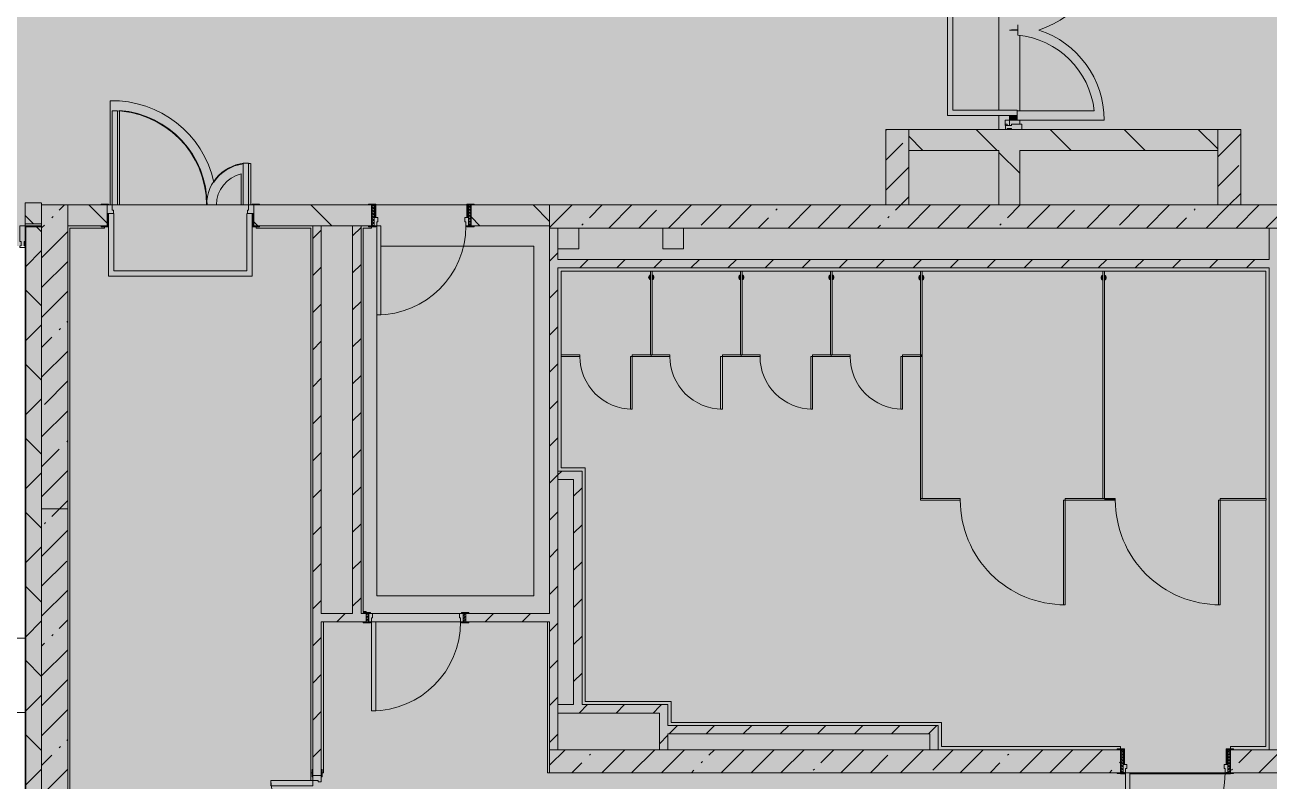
# Model space of a CAD drawing. Header units: millimetres. Extents: x 81773 to 282675, y -8553 to 29000.
# Drawn here: x 237003 to 248883, y 5100 to 12319 of the extents above; entities that cross this region are included whole.
import ezdxf

# ---------------------------------------------------------------- set-up
doc = ezdxf.new("R2010")
doc.units = ezdxf.units.MM
doc.linetypes.add('200_ШТРИХ__ш1_п0_6_', pattern=[1.6, 1, -0.6])
for name, color, linetype, lineweight, true_color in [('A-DETL-2', 7, 'Continuous', 5, 0x737373), ('A-DETL-GENF-7', 7, 'Continuous', 5, 0xe2e2e2), ('A-DETL-GENF-8', 7, 'Continuous', 5, 0xb7b7b7), ('A-DOOR-3', 7, 'Continuous', 5, 0xb7b7b7), ('A-DOOR-4', 7, 'Continuous', 5, 0xe2e2e2), ('A-DOOR-5', 7, 'Continuous', 5, 0xaaaaaa), ('A-DOOR-7', 7, 'Continuous', 5, 0x737373), ('A-DOOR-FRAM-2', 7, 'Continuous', 5, 0xe2e2e2), ('A-DOOR-FRAM-3', 7, 'Continuous', 5, 0xb7b7b7), ('A-DOOR-FRAM-4', 7, 'Continuous', 5, 0xaaaaaa), ('A-FLOR-2', 7, 'Continuous', 5, 0xb7b7b7), ('A-GENM-8', 7, 'Continuous', 5, 0x737373), ('A-GENM-9', 7, 'Continuous', 5, 0xe2ddcd), ('A-GLAZ-CWMG-3', 7, 'Continuous', 5, 0x737373), ('A-WALL-3', 7, 'Continuous', 5, 0x737373), ('A-WALL-4', 7, 'Continuous', 9, 0x737373), ('I-WALL-5', 7, 'Continuous', 5, 0x737373)]:
    doc.layers.add(name, color=color, linetype=linetype, lineweight=lineweight, true_color=true_color)
doc.layers.add('A-DETL-GENF-5', color=7, linetype='Continuous', lineweight=9, true_color=0xc0c0c0, transparency=0.4)
for name, color, linetype, lineweight in [('A-DETL-MBND-1', 7, '200_ШТРИХ__ш1_п0_6_', 9), ('A-GLAZ-CWMG-2', 7, 'Continuous', 5), ('A-WALL', 7, 'Continuous', 9), ('A-WALL-2', 7, 'Continuous', 5), ('I-WALL-4', 7, 'Continuous', 5)]:
    doc.layers.add(name, color=color, linetype=linetype, lineweight=lineweight)
pattern_1 = [(45, (147802.7, 0), (-176.7767, 176.7767), [])]
pattern_2 = [(45, (147802.7, 0), (-285.1231, 285.1231), []), (45, (148087.8, 0), (-285.1231, 285.1231), [504.031, -100.806, 16.764, -84.042])]
pattern_3 = [(135, (147802.7, 0), (-353.5534, -353.5534), [])]

# ---------------------------------------------------------------- blocks, each defined once
blk = doc.blocks.new('110_Дверь_СКБ_1Ст_Внутренняя1 - Д-7а_л__950x2100h_Туалет-V141-3_3_3_птичка')
at = {"layer": 'A-DOOR-4'}
h = blk.add_hatch(color=256, dxfattribs=at)
h.paths.add_polyline_path([(487.5, 110), (487.5, 70), (477.5, 70), (477.5, 30), (512.5, 30), (512.5, 110)])
h.paths.add_polyline_path([(-462.5, 110), (-487.5, 110), (-487.5, 30), (-452.5, 30), (-452.5, 70), (-462.5, 70)])
at = {"layer": 'A-DOOR-5'}
h = blk.add_hatch(dxfattribs=at)
h.set_pattern_fill('FP_12', color=256, style=0, pattern_type=2)
h.set_pattern_definition([(135, (1776.41, 174.685), (-14.14214, -14.14214), []), (225, (1776.41, 174.685), (14.14214, -14.14214), [])])
h.paths.add_polyline_path([(537.5, 110), (512.5, 110), (512.5, -110), (537.5, -110)])
at = {"layer": 'A-DOOR-FRAM-2'}
for points in [[(447.5, 1060), (447.5, 110), (487.5, 110), (487.5, 1060)], [(-542.5, 118), (-542.5, 110), (-472.5, 110), (-472.5, 118)], [(-472.5, 30), (-487.5, 30), (-487.5, -110), (-472.5, -110)], [(567.5, 118), (497.5, 118), (497.5, 110), (567.5, 110)], [(512.5, 30), (497.5, 30), (497.5, -110), (512.5, -110)], [(-542.5, -110), (-542.5, -118), (-472.5, -118), (-472.5, -110)], [(567.5, -110), (497.5, -110), (497.5, -118), (567.5, -118)]]:
    blk.add_hatch(color=256, dxfattribs=at).paths.add_polyline_path(points)
at = {"layer": 'A-DOOR-FRAM-4'}
h = blk.add_hatch(dxfattribs=at)
h.set_pattern_fill('FP_13', color=256, style=0, pattern_type=2)
h.set_pattern_definition([(45, (-346.384, 174.685), (-14.1421, 14.1421), []), (135, (-346.384, 174.685), (-14.1421, -14.1421), [])])
h.paths.add_polyline_path([(-487.5, 110), (-512.5, 110), (-512.5, -110), (-487.5, -110)])
at = {"layer": 'A-DOOR-3'}
for p, q in [((487.5, 1060), (447.5, 1060)), ((447.5, 1060), (447.5, 110)), ((487.5, 110), (487.5, 1060)), ((447.5, 110), (487.5, 110))]:
    blk.add_line(p, q, dxfattribs=at)
blk.add_arc((487.5, 110), 950, 90, 180, dxfattribs=at)
at = {"layer": 'A-DOOR-FRAM-3'}
for p, q in [((-472.5, 118), (-542.5, 118)), ((-542.5, 118), (-542.5, 110)), ((-542.5, 110), (-472.5, 110)), ((-487.5, 110), (-512.5, 110)), ((-512.5, 110), (-512.5, -110)), ((-462.5, 110), (-487.5, 110)), ((-487.5, 110), (-487.5, 30)), ((-487.5, -110), (-487.5, 110)), ((-472.5, 110), (-487.5, 110)), ((-487.5, 110), (-487.5, 109)), ((-487.5, 109), (-472.5, 109)), ((-487.5, 30), (-452.5, 30)), ((-472.5, 30), (-487.5, 30)), ((-487.5, 30), (-487.5, -110)), ((-472.5, 110), (-472.5, 118)), ((-472.5, 109), (-472.5, 110)), ((-472.5, -110), (-472.5, 30)), ((-462.5, 70), (-462.5, 110)), ((-452.5, 70), (-462.5, 70)), ((-452.5, 30), (-452.5, 70)), ((487.5, 70), (477.5, 70)), ((477.5, 70), (477.5, 30)), ((477.5, 30), (512.5, 30)), ((487.5, 110), (487.5, 70)), ((512.5, 110), (487.5, 110)), ((567.5, 118), (497.5, 118)), ((497.5, 118), (497.5, 110)), ((512.5, 110), (497.5, 110)), ((497.5, 110), (497.5, 109)), ((497.5, 110), (567.5, 110)), ((497.5, 109), (512.5, 109)), ((512.5, 30), (497.5, 30)), ((497.5, 30), (497.5, -110)), ((512.5, 30), (512.5, 110)), ((537.5, 110), (512.5, 110)), ((512.5, 110), (512.5, -110)), ((512.5, 109), (512.5, 110)), ((512.5, -110), (512.5, 30)), ((537.5, -110), (537.5, 110)), ((567.5, 110), (567.5, 118)), ((-472.5, -110), (-542.5, -110)), ((-542.5, -110), (-542.5, -118)), ((-542.5, -118), (-472.5, -118)), ((-512.5, -110), (-487.5, -110)), ((-487.5, -110), (-472.5, -110)), ((-472.5, -118), (-472.5, -110)), ((497.5, -110), (512.5, -110)), ((567.5, -110), (497.5, -110)), ((497.5, -110), (497.5, -118)), ((497.5, -118), (567.5, -118)), ((512.5, -110), (537.5, -110)), ((567.5, -118), (567.5, -110))]:
    blk.add_line(p, q, dxfattribs=at)
blk = doc.blocks.new('110_Дверь_СКБ_2Ст - Д-5_п_ Из игровой в коридор-32215844-3_3_3_птичка')
at = {"layer": 'A-DOOR-4'}
for points in [[(-638, 40), (-588, 40), (-588, 940), (-638, 940)], [(612, 440), (612, 40), (662, 40), (662, 440)]]:
    blk.add_hatch(color=256, dxfattribs=at).paths.add_polyline_path(points)
h = blk.add_hatch(color=256, dxfattribs=at)
h.paths.add_polyline_path([(-688, 40), (-688, -40), (-628, -40), (-628, -10), (-638, -10), (-638, 40)])
h.paths.add_polyline_path([(652, -40), (712, -40), (712, 40), (662, 40), (662, -10), (652, -10)])
at = {"layer": 'A-DOOR-FRAM-2'}
for points in [[(-743, 40), (-673, 40), (-673, 48), (-743, 48)], [(698, 40), (767, 40), (767, 48), (698, 48)], [(-743, -48), (-673, -48), (-673, -40), (-743, -40)], [(698, -48), (767, -48), (767, -40), (698, -40)]]:
    blk.add_hatch(color=256, dxfattribs=at).paths.add_polyline_path(points)
at = {"layer": 'A-DOOR-3'}
for p, q in [((-638, 940), (-638, 40)), ((-588, 940), (-638, 940)), ((-588, 40), (-588, 940)), ((662, 440), (612, 440)), ((612, 440), (612, 40)), ((662, 40), (662, 440)), ((-638, 40), (-588, 40)), ((612, 40), (662, 40))]:
    blk.add_line(p, q, dxfattribs=at)
for centre, radius, start, end in [((-638, 40), 900, 0, 90), ((662, 40), 400, 90, 180)]:
    blk.add_arc(centre, radius, start, end, dxfattribs=at)
at = {"layer": 'A-DOOR-FRAM-3'}
for p, q in [((-673, 48), (-743, 48)), ((-743, 48), (-743, 40)), ((-743, 40), (-673, 40)), ((-638, 40), (-688, 40)), ((-688, 40), (-688, -40)), ((-673, 40), (-673, 48)), ((-638, -10), (-638, 40)), ((662, 40), (662, -10)), ((712, 40), (662, 40)), ((767, 48), (698, 48)), ((698, 48), (698, 40)), ((698, 40), (767, 40)), ((712, -40), (712, 40)), ((767, 40), (767, 48)), ((-673, -40), (-743, -40)), ((-743, -40), (-743, -48)), ((-743, -48), (-673, -48)), ((-688, -40), (-628, -40)), ((-673, -39), (-688, -39)), ((-688, -39), (-688, -40)), ((-688, -40), (-673, -40)), ((-673, -40), (-673, -39)), ((-673, -48), (-673, -40)), ((-628, -10), (-638, -10)), ((-628, -40), (-628, -10)), ((662, -10), (652, -10)), ((652, -10), (652, -40)), ((652, -40), (712, -40)), ((712, -39), (698, -39)), ((698, -39), (698, -40)), ((698, -40), (712, -40)), ((767, -40), (698, -40)), ((698, -40), (698, -48)), ((698, -48), (767, -48)), ((712, -40), (712, -39)), ((767, -48), (767, -40))]:
    blk.add_line(p, q, dxfattribs=at)
blk = doc.blocks.new('110_Дверь_СКБ_2Ст - Д-2а_п_ Из коридора на лестницу-32215207-3_3_3_птичка')
at = {"layer": 'A-DOOR-4'}
for points in [[(-587.5, 100), (-587.5, 1000), (-637.5, 1000), (-637.5, 100)], [(662.5, 100), (662.5, 500), (612.5, 500), (612.5, 100)], [(712.5, -100), (712.5, 20), (697.5, 20), (697.5, -100)]]:
    blk.add_hatch(color=256, dxfattribs=at).paths.add_polyline_path(points)
h = blk.add_hatch(color=256, dxfattribs=at)
h.paths.add_polyline_path([(652.5, 20), (712.5, 20), (712.5, 100), (662.5, 100), (662.5, 50), (652.5, 50)])
h.paths.add_polyline_path([(-687.5, 20), (-627.5, 20), (-627.5, 50), (-637.5, 50), (-637.5, 100), (-687.5, 100)])
at = {"layer": 'A-DOOR-FRAM-2'}
for points in [[(-672.5, 100), (-672.5, 108), (-742.5, 108), (-742.5, 100)], [(-672.5, -100), (-672.5, 20), (-687.5, 20), (-687.5, -100)], [(767.5, 100), (767.5, 108), (697.5, 108), (697.5, 100)], [(-672.5, -108), (-672.5, -100), (-742.5, -100), (-742.5, -108)], [(767.5, -108), (767.5, -100), (697.5, -100), (697.5, -108)]]:
    blk.add_hatch(color=256, dxfattribs=at).paths.add_polyline_path(points)
at = {"layer": 'A-DOOR-3'}
for p, q in [((-637.5, 1000), (-637.5, 100)), ((-587.5, 1000), (-637.5, 1000)), ((-587.5, 100), (-587.5, 1000)), ((662.5, 500), (612.5, 500)), ((612.5, 500), (612.5, 100)), ((662.5, 100), (662.5, 500)), ((-637.5, 100), (-587.5, 100)), ((612.5, 100), (662.5, 100))]:
    blk.add_line(p, q, dxfattribs=at)
for centre, radius, start, end in [((-637.5, 100), 900, 0, 90), ((662.5, 100), 400, 90, 180)]:
    blk.add_arc(centre, radius, start, end, dxfattribs=at)
at = {"layer": 'A-DOOR-FRAM-3'}
for p, q in [((-672.5, 108), (-742.5, 108)), ((-742.5, 108), (-742.5, 100)), ((-742.5, 100), (-672.5, 100)), ((-637.5, 100), (-687.5, 100)), ((-687.5, 100), (-687.5, 20)), ((-687.5, 20), (-627.5, 20)), ((-672.5, 20), (-687.5, 20)), ((-687.5, 20), (-687.5, -100)), ((-672.5, 100), (-672.5, 108)), ((-672.5, -100), (-672.5, 20)), ((-637.5, 50), (-637.5, 100)), ((-627.5, 50), (-637.5, 50)), ((-627.5, 20), (-627.5, 50)), ((662.5, 50), (652.5, 50)), ((652.5, 50), (652.5, 20)), ((652.5, 20), (712.5, 20)), ((662.5, 100), (662.5, 50)), ((712.5, 100), (662.5, 100)), ((767.5, 108), (697.5, 108)), ((697.5, 108), (697.5, 100)), ((697.5, 100), (767.5, 100)), ((712.5, 20), (697.5, 20)), ((697.5, 20), (697.5, -100)), ((712.5, 20), (712.5, 100)), ((712.5, -100), (712.5, 20)), ((767.5, 100), (767.5, 108)), ((-672.5, -100), (-742.5, -100)), ((-742.5, -100), (-742.5, -108)), ((-742.5, -108), (-672.5, -108)), ((-687.5, -100), (-672.5, -100)), ((-672.5, -108), (-672.5, -100)), ((697.5, -100), (712.5, -100)), ((767.5, -100), (697.5, -100)), ((697.5, -100), (697.5, -108)), ((697.5, -108), (767.5, -108)), ((767.5, -108), (767.5, -100))]:
    blk.add_line(p, q, dxfattribs=at)
blk = doc.blocks.new('110_Дверь_СКБ_1Ст_Внутренняя1 - Д-8 950x2100h_охрана-V118-3_3_3_птичка')
at = {"layer": 'A-DOOR-4'}
h = blk.add_hatch(color=256, dxfattribs=at)
h.paths.add_polyline_path([(437, 100), (437, 60), (427, 60), (427, 20), (462, 20), (462, 100), (440, 100)])
h.paths.add_polyline_path([(-438, 100), (-438, 20), (-403, 20), (-403, 60), (-413, 60), (-413, 100)])
at = {"layer": 'A-DOOR-5'}
h = blk.add_hatch(dxfattribs=at)
h.set_pattern_fill('FP_6', color=256, style=0, pattern_type=2)
h.set_pattern_definition([(135, (1826.41, 164.685), (-14.14214, -14.14214), []), (225, (1826.41, 164.685), (14.14214, -14.14214), [])])
h.paths.add_polyline_path([(487, 100), (462, 100), (462, -100), (487, -100)])
at = {"layer": 'A-DOOR-FRAM-2'}
for points in [[(397, 950), (397, 100), (437, 100), (437, 950)], [(-493, 108), (-493, 100), (-423, 100), (-423, 108)], [(-423, 20), (-438, 20), (-438, -100), (-423, -100)], [(517, 108), (447, 108), (447, 100), (517, 100)], [(462, 20), (447, 20), (447, -100), (462, -100)], [(-493, -100), (-493, -108), (-423, -108), (-423, -100)], [(447, -100), (447, -108), (517, -108), (517, -100)]]:
    blk.add_hatch(color=256, dxfattribs=at).paths.add_polyline_path(points)
at = {"layer": 'A-DOOR-FRAM-4'}
h = blk.add_hatch(dxfattribs=at)
h.set_pattern_fill('FP_7', color=256, style=0, pattern_type=2)
h.set_pattern_definition([(45, (-296.384, 164.685), (-14.1421, 14.1421), []), (135, (-296.384, 164.685), (-14.1421, -14.1421), [])])
h.paths.add_polyline_path([(-438, 100), (-463, 100), (-463, -100), (-438, -100)])
at = {"layer": 'A-DOOR-3'}
for p, q in [((437, 950), (397, 950)), ((397, 950), (397, 100)), ((437, 100), (437, 950)), ((397, 100), (437, 100))]:
    blk.add_line(p, q, dxfattribs=at)
blk.add_arc((437, 100), 850, 90, 180, dxfattribs=at)
at = {"layer": 'A-DOOR-FRAM-3'}
for p, q in [((-423, 108), (-493, 108)), ((-493, 108), (-493, 100)), ((-493, 100), (-423, 100)), ((-438, 100), (-463, 100)), ((-463, 100), (-463, -100)), ((-413, 100), (-438, 100)), ((-438, 100), (-438, 20)), ((-438, -100), (-438, 100)), ((-423, 100), (-438, 100)), ((-438, 100), (-438, 99)), ((-438, 99), (-423, 99)), ((-438, 20), (-403, 20)), ((-423, 20), (-438, 20)), ((-438, 20), (-438, -100)), ((-423, 100), (-423, 108)), ((-423, 99), (-423, 100)), ((-423, -100), (-423, 20)), ((-413, 60), (-413, 100)), ((-403, 60), (-413, 60)), ((-403, 20), (-403, 60)), ((437, 60), (427, 60)), ((427, 60), (427, 20)), ((427, 20), (462, 20)), ((437, 100), (437, 60)), ((462, 100), (437, 100)), ((517, 108), (447, 108)), ((447, 108), (447, 100)), ((462, 100), (447, 100)), ((447, 100), (447, 99)), ((447, 100), (517, 100)), ((447, 99), (462, 99)), ((462, 20), (447, 20)), ((447, 20), (447, -100)), ((462, 20), (462, 100)), ((487, 100), (462, 100)), ((462, 100), (462, -100)), ((462, 99), (462, 100)), ((462, -100), (462, 20)), ((487, -100), (487, 100)), ((517, 100), (517, 108)), ((-423, -100), (-493, -100)), ((-493, -100), (-493, -108)), ((-493, -108), (-423, -108)), ((-463, -100), (-438, -100)), ((-438, -100), (-423, -100)), ((-423, -108), (-423, -100)), ((447, -100), (462, -100)), ((517, -100), (447, -100)), ((447, -100), (447, -108)), ((447, -108), (517, -108)), ((462, -100), (487, -100)), ((517, -108), (517, -100))]:
    blk.add_line(p, q, dxfattribs=at)
blk = doc.blocks.new('110_Дверь_СКБ_1Ст_Внутренняя1 - Д-8 950x2100h_охрана-V146-3_3_3_птичка')
at = {"layer": 'A-DOOR-4'}
h = blk.add_hatch(color=256, dxfattribs=at)
h.paths.add_polyline_path([(437, 40), (437, 0), (427, 0), (427, -40), (462, -40), (462, 40)])
h.paths.add_polyline_path([(-413, 40), (-438, 40), (-438, -40), (-403, -40), (-403, 0), (-413, 0)])
at = {"layer": 'A-DOOR-5'}
h = blk.add_hatch(dxfattribs=at)
h.set_pattern_fill('FP_16', color=256, style=0, pattern_type=2)
h.set_pattern_definition([(135, (1826.41, 104.685), (-14.14214, -14.14214), []), (225, (1826.41, 104.685), (14.14214, -14.14214), [])])
h.paths.add_polyline_path([(487, 40), (462, 40), (462, -40), (487, -40)])
at = {"layer": 'A-DOOR-FRAM-2'}
for points in [[(397, 890), (397, 40), (437, 40), (437, 890)], [(-493, 48), (-493, 40), (-423, 40), (-423, 48)], [(517, 48), (447, 48), (447, 40), (517, 40)], [(-423, -40), (-493, -40), (-493, -48), (-423, -48)], [(447, -40), (447, -48), (517, -48), (517, -40)]]:
    blk.add_hatch(color=256, dxfattribs=at).paths.add_polyline_path(points)
at = {"layer": 'A-DOOR-FRAM-4'}
h = blk.add_hatch(dxfattribs=at)
h.set_pattern_fill('FP_17', color=256, style=0, pattern_type=2)
h.set_pattern_definition([(45, (-296.384, 104.685), (-14.1421, 14.1421), []), (135, (-296.384, 104.685), (-14.1421, -14.1421), [])])
h.paths.add_polyline_path([(-438, 40), (-463, 40), (-463, -40), (-438, -40)])
at = {"layer": 'A-DOOR-3'}
for p, q in [((437, 890), (397, 890)), ((397, 890), (397, 40)), ((437, 40), (437, 890)), ((397, 40), (437, 40))]:
    blk.add_line(p, q, dxfattribs=at)
blk.add_arc((437, 40), 850, 90, 180, dxfattribs=at)
at = {"layer": 'A-DOOR-FRAM-3'}
for p, q in [((-423, 48), (-493, 48)), ((-493, 48), (-493, 40)), ((-493, 40), (-423, 40)), ((-438, 40), (-463, 40)), ((-463, 40), (-463, -40)), ((-413, 40), (-438, 40)), ((-438, 40), (-438, -40)), ((-438, -40), (-438, 40)), ((-423, 40), (-438, 40)), ((-438, 40), (-438, 39)), ((-438, 39), (-423, 39)), ((-423, 40), (-423, 48)), ((-423, 39), (-423, 40)), ((-413, 0), (-413, 40)), ((-403, 0), (-413, 0)), ((-403, -40), (-403, 0)), ((437, 0), (427, 0)), ((427, 0), (427, -40)), ((437, 40), (437, 0)), ((462, 40), (437, 40)), ((517, 48), (447, 48)), ((447, 48), (447, 40)), ((462, 40), (447, 40)), ((447, 40), (447, 39)), ((447, 40), (517, 40)), ((447, 39), (462, 39)), ((462, -40), (462, 40)), ((487, 40), (462, 40)), ((462, 40), (462, -40)), ((462, 39), (462, 40)), ((487, -40), (487, 40)), ((517, 40), (517, 48)), ((-423, -40), (-493, -40)), ((-493, -40), (-493, -48)), ((-493, -48), (-423, -48)), ((-463, -40), (-438, -40)), ((-423, -39), (-438, -39)), ((-438, -39), (-438, -40)), ((-438, -40), (-403, -40)), ((-438, -40), (-423, -40)), ((-423, -40), (-423, -39)), ((-423, -48), (-423, -40)), ((427, -40), (462, -40)), ((462, -39), (447, -39)), ((447, -39), (447, -40)), ((447, -40), (462, -40)), ((517, -40), (447, -40)), ((447, -40), (447, -48)), ((447, -48), (517, -48)), ((462, -40), (462, -39)), ((462, -40), (487, -40)), ((517, -48), (517, -40))]:
    blk.add_line(p, q, dxfattribs=at)
blk = doc.blocks.new('Прямоугольный импост - Импост структурный с накладкой - 190мм-33184356-3_3_3_птичка')
at = {"layer": 'A-GLAZ-CWMG-2'}
for p, q in [((-50, 2), (-50, 17)), ((-50, 17), (0, 17)), ((0, 17), (0, 2))]:
    blk.add_line(p, q, dxfattribs=at)
at = {"layer": 'A-GLAZ-CWMG-3'}
for p, q in [((-40, 0), (-50, 0)), ((-40, -40), (-40, 0)), ((0, 0), (-10, 0)), ((-10, 0), (-10, -40)), ((-50, -190), (-50, -40)), ((-50, -40), (-40, -40)), ((-10, -40), (0, -40)), ((0, -40), (0, -190)), ((0, -190), (-50, -190))]:
    blk.add_line(p, q, dxfattribs=at)
blk = doc.blocks.new('парапет9 - парапет-22867712-3_3_3_птичка')
at = {"layer": 'A-DETL-MBND-1'}
for p, q in [((89202, 7964), (84952, 7964)), ((84952, 7255), (89202, 7255))]:
    blk.add_line(p, q, dxfattribs=at)
blk = doc.blocks.new('131_Сантехническая перегородка 7 - СП-1-V253-3_3_3_птичка')
at = {"layer": 'A-GENM-9'}
blk.add_hatch(color=256, dxfattribs=at).paths.add_polyline_path([(2166, 8), (-4, 8), (-4, -8), (2166, -8)])
at = {"layer": 'A-GENM-8'}
for p, q in [((2166, 8), (-4, 8)), ((-4, 8), (-4, -8)), ((2166, -8), (2166, 8)), ((-4, -8), (2166, -8))]:
    blk.add_line(p, q, dxfattribs=at)
at = {"layer": 'A-GENM-8', "flags": 128}
for points in [[(71, 8), (71, 9), (71, 9), (70, 9), (70, 10), (70, 10), (69, 11), (69, 11), (68, 12), (68, 12), (67, 12), (67, 13), (66, 13), (66, 13), (65, 14), (65, 14), (64, 14), (64, 14), (63, 14), (62, 15), (62, 15), (61, 15), (61, 15), (60, 15), (59, 15), (59, 15), (58, 15), (58, 15), (57, 15), (56, 15), (56, 15), (55, 15), (55, 15), (54, 14), (54, 14), (53, 14), (52, 14), (52, 13), (51, 13), (51, 13), (50, 13), (50, 12), (49, 12), (49, 11), (48, 11), (48, 11), (48, 10), (47, 10), (47, 9), (46, 9), (46, 8), (46, 8)], [(46, -8), (46, -9), (47, -9), (47, -9), (47, -10), (48, -10), (48, -11), (49, -11), (49, -12), (50, -12), (50, -12), (51, -13), (51, -13), (52, -13), (52, -14), (53, -14), (53, -14), (54, -14), (54, -14), (55, -15), (56, -15), (56, -15), (57, -15), (57, -15), (58, -15), (59, -15), (59, -15), (60, -15), (60, -15), (61, -15), (62, -15), (62, -15), (63, -15), (63, -14), (64, -14), (64, -14), (65, -14), (66, -13), (66, -13), (67, -13), (67, -13), (68, -12), (68, -12), (69, -11), (69, -11), (69, -11), (70, -10), (70, -10), (71, -9), (71, -9), (71, -8), (71, -8)]]:
    blk.add_lwpolyline(points, dxfattribs=at)
at = {"layer": 'A-GENM-8'}
for radius, start, end in [(24.6, 19.9113, 160.0887), (17.6, 45, 135), (17.6, 45, 135), (15.1, 45, 135), (24.6, 199.9113, 340.0887), (17.6, 225, 315), (17.6, 225, 315), (15.1, 225, 315)]:
    blk.add_arc((59, 0), radius, start, end, dxfattribs=at)
blk = doc.blocks.new('131_Сантехническая перегородка 6 - СП-1-V254-3_3_3_птичка')
at = {"layer": 'A-GENM-9'}
blk.add_hatch(color=256, dxfattribs=at).paths.add_polyline_path([(800, 8), (0, 8), (0, -8), (800, -8)])
at = {"layer": 'A-GENM-8'}
for p, q in [((800, 8), (0, 8)), ((0, 8), (0, -8)), ((800, -8), (800, 8)), ((0, -8), (800, -8))]:
    blk.add_line(p, q, dxfattribs=at)
at = {"layer": 'A-GENM-8', "flags": 128}
for points in [[(71, 8), (71, 9), (71, 9), (70, 9), (70, 10), (70, 10), (69, 11), (69, 11), (68, 12), (68, 12), (67, 12), (67, 13), (66, 13), (66, 13), (65, 14), (65, 14), (64, 14), (64, 14), (63, 14), (62, 15), (62, 15), (61, 15), (61, 15), (60, 15), (59, 15), (59, 15), (58, 15), (58, 15), (57, 15), (56, 15), (56, 15), (55, 15), (55, 15), (54, 14), (54, 14), (53, 14), (52, 14), (52, 13), (51, 13), (51, 13), (50, 13), (50, 12), (49, 12), (49, 11), (48, 11), (48, 11), (48, 10), (47, 10), (47, 9), (46, 9), (46, 8), (46, 8)], [(46, -8), (46, -9), (47, -9), (47, -9), (47, -10), (48, -10), (48, -11), (49, -11), (49, -12), (50, -12), (50, -12), (51, -13), (51, -13), (52, -13), (52, -14), (53, -14), (53, -14), (54, -14), (54, -14), (55, -15), (56, -15), (56, -15), (57, -15), (57, -15), (58, -15), (59, -15), (59, -15), (60, -15), (60, -15), (61, -15), (62, -15), (62, -15), (63, -15), (63, -14), (64, -14), (64, -14), (65, -14), (66, -13), (66, -13), (67, -13), (67, -13), (68, -12), (68, -12), (69, -11), (69, -11), (69, -11), (70, -10), (70, -10), (71, -9), (71, -9), (71, -8), (71, -8)]]:
    blk.add_lwpolyline(points, dxfattribs=at)
at = {"layer": 'A-GENM-8'}
for radius, start, end in [(24.6, 19.9113, 160.0887), (17.6, 45, 135), (17.6, 45, 135), (15.1, 45, 135), (24.6, 199.9113, 340.0887), (17.6, 225, 315), (17.6, 225, 315), (15.1, 225, 315)]:
    blk.add_arc((59, 0), radius, start, end, dxfattribs=at)
blk = doc.blocks.new('131_Сантехническая перегородка_Дверь МГН - СД-1-V255-3_3_3_птичка')
at = {"layer": 'A-GENM-9'}
for points in [[(-370, 8), (-370, -8), (10, -8), (10, 8)], [(1010, 8), (1010, -8), (1390, -8), (1390, 8)]]:
    blk.add_hatch(color=256, dxfattribs=at).paths.add_polyline_path(points)
at = {"layer": 'A-DOOR-7'}
for p, q in [((10, 1008), (26, 1008)), ((10, 8), (10, 1008)), ((26, 8), (26, 1008)), ((10, 8), (26, 8))]:
    blk.add_line(p, q, dxfattribs=at)
blk.add_arc((10, 8), 1000, 360, 90, dxfattribs=at)
at = {"layer": 'A-GENM-8'}
for p, q in [((10, 8), (-370, 8)), ((-370, 8), (-370, -8)), ((10, -8), (10, 8)), ((1390, 8), (1010, 8)), ((1010, 8), (1010, -8)), ((1390, -8), (1390, 8)), ((-370, -8), (10, -8)), ((1010, -8), (1390, -8))]:
    blk.add_line(p, q, dxfattribs=at)
blk = doc.blocks.new('131_Сантехническая перегородка_Дверь 5 - СД-1-V256-3_3_3_птичка')
at = {"layer": 'A-GENM-9'}
for points in [[(70, 8), (70, -8), (250, -8), (250, 8)], [(750, 8), (750, -8), (930, -8), (930, 8)]]:
    blk.add_hatch(color=256, dxfattribs=at).paths.add_polyline_path(points)
at = {"layer": 'A-DOOR-7'}
for p, q in [((266, 508), (250, 508)), ((250, 8), (250, 508)), ((266, 8), (266, 508)), ((266, 8), (250, 8))]:
    blk.add_line(p, q, dxfattribs=at)
blk.add_arc((250, 8), 500, 360, 90, dxfattribs=at)
at = {"layer": 'A-GENM-8'}
for p, q in [((250, 8), (70, 8)), ((70, 8), (70, -8)), ((250, -8), (250, 8)), ((930, 8), (750, 8)), ((750, 8), (750, -8)), ((930, -8), (930, 8)), ((70, -8), (250, -8)), ((750, -8), (930, -8))]:
    blk.add_line(p, q, dxfattribs=at)
blk = doc.blocks.new('131_Сантехническая перегородка_Дверь МГН 2 - СД-1-V257-3_3_3_птичка')
at = {"layer": 'A-GENM-9'}
for points in [[(-430, 8), (-430, -8), (10, -8), (10, 8)], [(1010, 8), (1010, -8), (1110, -8), (1110, 8)]]:
    blk.add_hatch(color=256, dxfattribs=at).paths.add_polyline_path(points)
at = {"layer": 'A-DOOR-7'}
for p, q in [((10, 1008), (26, 1008)), ((10, 8), (10, 1008)), ((26, 8), (26, 1008)), ((10, 8), (26, 8))]:
    blk.add_line(p, q, dxfattribs=at)
blk.add_arc((10, 8), 1000, 360, 90, dxfattribs=at)
at = {"layer": 'A-GENM-8'}
for p, q in [((10, 8), (-430, 8)), ((-430, 8), (-430, -8)), ((10, -8), (10, 8)), ((1110, 8), (1010, 8)), ((1010, 8), (1010, -8)), ((1110, -8), (1110, 8)), ((-430, -8), (10, -8)), ((1010, -8), (1110, -8))]:
    blk.add_line(p, q, dxfattribs=at)
blk = doc.blocks.new('Дверь_Витражная_остекление_ - ВВ-7 остекление-32356329-3_3_3_птичка')
at = {"layer": 'A-DETL-GENF-7'}
blk.add_hatch(color=256, dxfattribs=at).paths.add_polyline_path([(-860, -20), (-860, -96), (-815, -96), (-815, -20)])
h = blk.add_hatch(color=256, dxfattribs=at)
h.paths.add_polyline_path([(865, -100), (900, -100), (900, -40), (910, -40), (910, -20), (865, -20), (865, -40)])
h.paths.add_polyline_path([(900, -880), (910, -880), (910, -140), (900, -140), (900, -833)])
at = {"layer": 'A-DETL-GENF-8'}
for p, q in [((-815, -20), (-860, -20)), ((-860, -96), (-860, -20)), ((-815, -20), (-860, -20)), ((-860, -20), (-860, -96)), ((865, -100), (865, -20)), ((865, -20), (865, -100)), ((910, -880), (910, -140)), ((910, -880), (910, -140)), ((910, -800), (900, -800)), ((910, -880), (900, -880)), ((900, -880), (910, -880))]:
    blk.add_line(p, q, dxfattribs=at)
at = {"layer": 'A-DOOR-3'}
for p, q in [((-910, 20), (-860, 20)), ((-910, -20), (-910, 20)), ((-860, 20), (-860, -20)), ((860, 20), (910, 20)), ((860, -20), (860, 20)), ((910, 20), (910, -20)), ((-860, -20), (-910, -20)), ((-860, -96), (-860, -20)), ((910, -20), (860, -20))]:
    blk.add_line(p, q, dxfattribs=at)
for centre, start, end in [((-860, -20), 354.5815, 0), ((860, -20), 180, 185.4185)]:
    blk.add_arc(centre, 860, start, end, dxfattribs=at)
blk = doc.blocks.new('Прямоугольный импост - Импост структурный с накладкой - 160мм Темный-32310142-3_3_3_птичка')
at = {"layer": 'A-GLAZ-CWMG-3'}
for p, q in [((-50, 0), (-50, 17)), ((-50, 17), (0, 17)), ((-40, 0), (-50, 0)), ((-40, -40), (-40, 0)), ((0, 0), (-10, 0)), ((-10, 0), (-10, -40)), ((0, 17), (0, 0)), ((-50, -140), (-50, -40)), ((-50, -40), (-40, -40)), ((-10, -40), (0, -40)), ((0, -40), (0, -140)), ((0, -140), (-50, -140))]:
    blk.add_line(p, q, dxfattribs=at)

msp = doc.modelspace()

# ---------------------------------------------------------------- hatches: boundary and pattern name
at = {"layer": 'A-DETL-GENF-5'}
msp.add_hatch(color=256, dxfattribs=at).paths.add_polyline_path([(269518.6, -258), (273035.7, -258), (273035.7, 21479), (241135.7, 21479), (241135.7, 27379), (232372.7, 27379), (232372.7, 10208.3), (237012.7, 10208.3), (237012.7, -258), (268458.9, -258)])
at = {"layer": 'A-WALL-2'}
h = msp.add_hatch(dxfattribs=at)
h.set_pattern_fill('FP_84', color=256, style=0, pattern_type=2)
h.set_pattern_definition([(45, (147802.7, 0), (-353.5534, 353.5534), []), (135, (147802.7, 0), (-353.5534, -353.5534), [])])
h.paths.add_polyline_path([(237012.7, -100), (237162.7, -100), (237162.7, 10392), (237012.7, 10392), (237012.7, 912.3)])
at = {"layer": 'I-WALL-4'}
h = msp.add_hatch(dxfattribs=at)
h.set_pattern_fill('FP_83', color=256, style=0, pattern_type=2)
h.set_pattern_definition(pattern_3)
h.paths.add_polyline_path([(246302.7, 10600), (246502.7, 10600), (246502.7, 11320), (246302.7, 11320), (246302.7, 10971.7)])
h.paths.add_polyline_path([(246302.7, 13220), (246502.7, 13220), (246502.7, 13400), (246302.7, 13400), (246302.7, 13338.6)])
h = msp.add_hatch(dxfattribs=at)
h.set_pattern_fill('FP_80', color=256, style=0, pattern_type=2)
h.set_pattern_definition(pattern_2)
h.paths.add_polyline_path([(245441.7, 10600), (245441.7, 11320), (245221.7, 11320), (245221.7, 10600)])
h = msp.add_hatch(dxfattribs=at)
h.set_pattern_fill('FP_83', color=256, style=0, pattern_type=2)
h.set_pattern_definition(pattern_3)
h.paths.add_polyline_path([(246302.7, 11120), (246302.7, 11320), (245441.7, 11320), (245441.7, 11120), (246205.8, 11120)])
h = msp.add_hatch(dxfattribs=at)
h.set_pattern_fill('FP_83', color=256, style=0, pattern_type=2)
h.set_pattern_definition(pattern_3)
h.paths.add_polyline_path([(248391.7, 11120), (248391.7, 11320), (246502.7, 11320), (246502.7, 11120), (247265.5, 11120)])
h = msp.add_hatch(dxfattribs=at)
h.set_pattern_fill('FP_80', color=256, style=0, pattern_type=2)
h.set_pattern_definition(pattern_2)
h.paths.add_polyline_path([(248611.7, 10600), (248611.7, 11320), (248391.7, 11320), (248391.7, 10600)])
h = msp.add_hatch(dxfattribs=at)
h.set_pattern_fill('FP_83', color=256, style=0, pattern_type=2)
h.set_pattern_definition(pattern_3)
h.paths.add_polyline_path([(237162.7, 10420), (237162.7, 10620), (237006.2, 10620), (237006.2, 10420), (237090.1, 10420)])
h = msp.add_hatch(dxfattribs=at)
h.set_pattern_fill('FP_80', color=256, style=0, pattern_type=2)
h.set_pattern_definition(pattern_2)
h.paths.add_polyline_path([(237412.7, 7700), (237412.7, 10600), (237162.7, 10600), (237162.7, 7700)])
h = msp.add_hatch(dxfattribs=at)
h.set_pattern_fill('FP_83', color=256, style=0, pattern_type=2)
h.set_pattern_definition(pattern_3)
h.paths.add_polyline_path([(251447.7, 10400), (251447.7, 10600), (249412.7, 10600), (249412.7, 10400), (251417.7, 10400)])
h.paths.add_polyline_path([(254683.2, 10400), (254932.7, 10400), (254932.7, 10600), (252897.7, 10600), (252897.7, 10400), (253623.5, 10400)])
h.paths.add_polyline_path([(239242.7, 10400), (240312.7, 10400), (240312.7, 10600), (239187.7, 10600), (239187.7, 10400)])
h.paths.add_polyline_path([(237787.7, 10400), (237787.7, 10600), (237412.7, 10600), (237412.7, 10400), (237732.7, 10400)])
h.paths.add_polyline_path([(241967.1, 10400), (242012.7, 10400), (242012.7, 10600), (241262.7, 10600), (241262.7, 10400), (241292.7, 10400)])
h = msp.add_hatch(dxfattribs=at)
h.set_pattern_fill('FP_80', color=256, style=0, pattern_type=2)
h.set_pattern_definition(pattern_2)
h.paths.add_polyline_path([(246205.8, 10380), (249412.7, 10380), (249412.7, 10600), (242012.7, 10600), (242012.7, 10380), (245146.1, 10380)])
h = msp.add_hatch(dxfattribs=at)
h.set_pattern_fill('FP_85', color=256, style=0, pattern_type=2)
h.set_pattern_definition(pattern_1)
h.paths.add_polyline_path([(239832.7, 100), (239832.7, 3755), (239752.7, 3755), (239752.7, 100)])
h.paths.add_polyline_path([(239832.7, 5155), (239832.7, 10400), (239752.7, 10400), (239752.7, 5155), (239802.7, 5155)])
h = msp.add_hatch(dxfattribs=at)
h.set_pattern_fill('FP_85', color=256, style=0, pattern_type=2)
h.set_pattern_definition(pattern_1)
h.paths.add_polyline_path([(240212.7, 6700), (240212.7, 10400), (240132.7, 10400), (240132.7, 6700)])
h = msp.add_hatch(dxfattribs=at)
h.set_pattern_fill('FP_85', color=256, style=0, pattern_type=2)
h.set_pattern_definition(pattern_1)
h.paths.add_polyline_path([(242092.7, 5400), (242092.7, 10380), (242012.7, 10380), (242012.7, 5400)])
h = msp.add_hatch(dxfattribs=at)
h.set_pattern_fill('FP_85', color=256, style=0, pattern_type=2)
h.set_pattern_definition(pattern_1)
h.paths.add_polyline_path([(248882.7, 10000), (248882.7, 10080), (242092.7, 10080), (242092.7, 10000), (245146.1, 10000)])
h = msp.add_hatch(dxfattribs=at)
h.set_pattern_fill('FP_85', color=256, style=0, pattern_type=2)
h.set_pattern_definition(pattern_1)
h.paths.add_polyline_path([(242092.7, 7980), (242322.7, 7980), (242322.7, 8060), (242092.7, 8060), (242092.7, 8013.1)])
h = msp.add_hatch(dxfattribs=at)
h.set_pattern_fill('FP_85', color=256, style=0, pattern_type=2)
h.set_pattern_definition(pattern_1)
h.paths.add_polyline_path([(242322.7, 5830), (242322.7, 7980), (242242.7, 7980), (242242.7, 5830)])
h = msp.add_hatch(dxfattribs=at)
h.set_pattern_fill('FP_80', color=256, style=0, pattern_type=2)
h.set_pattern_definition(pattern_2)
h.paths.add_polyline_path([(237412.7, 100), (237412.7, 7700), (237162.7, 7700), (237162.7, 100)])
h = msp.add_hatch(dxfattribs=at)
h.set_pattern_fill('FP_85', color=256, style=0, pattern_type=2)
h.set_pattern_definition(pattern_1)
h.paths.add_polyline_path([(241967.1, 6620), (242012.7, 6620), (242012.7, 6700), (241212.7, 6700), (241212.7, 6620), (241242.7, 6620)])
h.paths.add_polyline_path([(239847.8, 6620), (240262.7, 6620), (240262.7, 6700), (239832.7, 6700), (239832.7, 6620)])
h = msp.add_hatch(dxfattribs=at)
h.set_pattern_fill('FP_85', color=256, style=0, pattern_type=2)
h.set_pattern_definition(pattern_1)
h.paths.add_polyline_path([(243062.7, 5750), (243062.7, 5830), (242092.7, 5830), (242092.7, 5750), (243026.8, 5750)])
h = msp.add_hatch(dxfattribs=at)
h.set_pattern_fill('FP_85', color=256, style=0, pattern_type=2)
h.set_pattern_definition(pattern_1)
h.paths.add_polyline_path([(243142.7, 5400), (243142.7, 5830), (243062.7, 5830), (243062.7, 5400)])
h = msp.add_hatch(dxfattribs=at)
h.set_pattern_fill('FP_85', color=256, style=0, pattern_type=2)
h.set_pattern_definition(pattern_1)
h.paths.add_polyline_path([(245642.7, 5550), (245642.7, 5630), (243142.7, 5630), (243142.7, 5550), (245146.1, 5550)])
h = msp.add_hatch(dxfattribs=at)
h.set_pattern_fill('FP_85', color=256, style=0, pattern_type=2)
h.set_pattern_definition(pattern_1)
h.paths.add_polyline_path([(245722.7, 5400), (245722.7, 5630), (245642.7, 5630), (245642.7, 5400)])
h = msp.add_hatch(dxfattribs=at)
h.set_pattern_fill('FP_80', color=256, style=0, pattern_type=2)
h.set_pattern_definition(pattern_2)
h.paths.add_polyline_path([(248542.7, 5180), (249412.7, 5180), (249412.7, 5400), (248512.7, 5400), (248512.7, 5180)])
h.paths.add_polyline_path([(245146.1, 5180), (247462.7, 5180), (247462.7, 5400), (242012.7, 5400), (242012.7, 5180)])

# ---------------------------------------------------------------- linework, layer by layer
at = {"layer": 'A-DETL-2'}
for p, q in [((240402.7, 10207.5), (241862.7, 10207.5)), ((241862.7, 10207.5), (241862.7, 6867.5)), ((240362.7, 6867.5), (240362.7, 9550)), ((241862.7, 6867.5), (240362.7, 6867.5))]:
    msp.add_line(p, q, dxfattribs=at)
at = {"layer": 'A-DETL-MBND-1'}
msp.add_line((237004.7, 10400), (237004.7, 10510), dxfattribs=at)
at = {"layer": 'A-FLOR-2'}
for p, q in [((245812.7, 13130), (245812.7, 11455)), ((245862.7, 11505), (245862.7, 13080)), ((246482.7, 12318.9), (246482.7, 12221.1)), ((237817.7, 11594.8), (237817.7, 10600)), ((237907.7, 10600), (237907.7, 11502.3)), ((245812.7, 11455), (246478.7, 11455)), ((246478.7, 11505), (245862.7, 11505)), ((246478.7, 11410), (246478.7, 11505)), ((247212.7, 11500), (246478.7, 11500)), ((246478.7, 11410), (247307.7, 11410)), ((239158.9, 10600), (239158.9, 10994.4)), ((239068.9, 10897.1), (239068.9, 10600)), ((237887.7, 10600), (237907.7, 10600)), ((237907.7, 10600), (238742.7, 10600)), ((238742.7, 10600), (237907.7, 10600)), ((238742.7, 10600), (238832.7, 10600)), ((238832.7, 10600), (239068.9, 10600)), ((239087.7, 10600), (238832.7, 10600)), ((240352.7, 10600), (241222.7, 10600)), ((241222.7, 10600), (240352.7, 10600)), ((237852.7, 9970), (237852.7, 10520)), ((239122.7, 10520), (239122.7, 9970)), ((237762.7, 10380), (237432.7, 10380)), ((237432.7, 10380), (237432.7, 160)), ((237762.7, 10392), (237762.7, 10380)), ((237802.7, 10392), (237802.7, 9920)), ((239172.7, 9920), (239172.7, 10392)), ((239212.7, 10380), (239212.7, 10392)), ((239732.7, 10380), (239212.7, 10380)), ((239732.7, 10380), (239732.7, 5105)), ((240312.7, 10380), (240232.7, 10380)), ((240232.7, 10380), (240232.7, 6720)), ((240312.7, 10392), (240312.7, 10380)), ((242292.7, 10380), (242292.7, 10180)), ((243092.7, 10180), (243092.7, 10380)), ((243292.7, 10380), (243292.7, 10180)), ((242292.7, 10180), (242092.7, 10180)), ((243292.7, 10180), (243092.7, 10180)), ((237802.7, 9920), (239172.7, 9920)), ((239122.7, 9970), (237852.7, 9970)), ((245554.2, 9969), (242123.7, 9969)), ((242123.7, 9969), (242123.7, 9168)), ((247294.7, 9969), (245570.2, 9969)), ((248851.7, 9969), (247310.7, 9969)), ((248851.7, 7799), (248851.7, 9969)), ((242123.7, 9152), (242123.7, 8091)), ((242123.7, 8091), (242353.7, 8091)), ((242353.7, 8091), (242353.7, 5861)), ((248851.7, 5431), (248851.7, 7783)), ((240232.7, 6720), (240262.7, 6720)), ((240262.7, 6720), (240262.7, 6708)), ((239852.7, 6620), (239852.7, 5180)), ((241993.7, 5180), (241993.7, 6620)), ((242353.7, 5861), (243173.7, 5861)), ((243173.7, 5861), (243173.7, 5661)), ((243173.7, 5661), (245753.7, 5661)), ((245753.7, 5661), (245753.7, 5431)), ((245753.7, 5431), (247463.7, 5431)), ((247463.7, 5431), (247463.7, 5408)), ((248513.7, 5408), (248513.7, 5431)), ((248513.7, 5431), (248851.7, 5431)), ((239744.7, 5180), (239732.7, 5180)), ((239852.7, 5180), (239840.7, 5180)), ((242012.7, 5180), (241993.7, 5180)), ((247463.7, 5171), (247512.7, 5171)), ((248462.7, 5180), (247552.7, 5180)), ((247552.7, 5171), (248513.7, 5171))]:
    msp.add_line(p, q, dxfattribs=at)
for centre, radius, start, end in [((246402.7, 13130), 905, 288.14412, 2.53324), ((246402.7, 11410), 905, 360, 71.85588), ((246402.7, 11410), 815, 6.34007, 84.3668), ((237837.7, 10600), 995, 12.67054, 91.1511), ((237837.7, 10600), 905, 0, 85.56313), ((239137.7, 10600), 395, 97.27853, 146.45952), ((239137.7, 10600), 395, 86.92799, 90.00404), ((239137.7, 10600), 305, 103.0427, 180)]:
    msp.add_arc(centre, radius, start, end, dxfattribs=at)
at = {"layer": 'A-WALL'}
msp.add_line((237009.7, 10395), (237009.7, -253), dxfattribs=at)
at = {"layer": 'A-WALL-2'}
msp.add_line((237004.7, 10400), (237004.7, -258), dxfattribs=at)
at = {"layer": 'A-WALL-3'}
msp.add_line((237162.7, 10400), (237004.7, 10400), dxfattribs=at)
at = {"layer": 'A-WALL-4'}
for p, q in [((245441.7, 11320), (245441.7, 11120)), ((248391.7, 11120), (248391.7, 11320)), ((237412.7, 10400), (237412.7, 10600)), ((242012.7, 10600), (242012.7, 10400)), ((246502.7, 10600), (246302.7, 10600)), ((237162.7, 10395), (237009.7, 10395)), ((237012.7, 10392), (237012.7, -250)), ((237162.7, 10392), (237012.7, 10392)), ((239832.7, 10400), (239752.7, 10400)), ((240212.7, 10400), (240132.7, 10400)), ((242012.7, 5400), (242092.7, 5400)), ((248882.7, 5400), (248962.7, 5400))]:
    msp.add_line(p, q, dxfattribs=at)
at = {"layer": 'I-WALL-5'}
for p, q in [((246302.7, 11505), (246302.7, 13080)), ((246502.7, 12217.8), (246502.7, 11500)), ((246302.7, 11320), (246302.7, 11455)), ((246502.7, 11410), (246502.7, 11370)), ((248611.7, 11320), (245221.7, 11320)), ((245221.7, 11320), (245221.7, 10600)), ((248611.7, 10600), (248611.7, 11320)), ((245441.7, 11120), (246302.7, 11120)), ((245441.7, 10600), (245441.7, 11120)), ((246302.7, 11120), (246302.7, 10600)), ((246502.7, 10600), (246502.7, 11120)), ((246502.7, 11120), (248391.7, 11120)), ((248391.7, 11120), (248391.7, 10600)), ((237162.7, 10620), (237006.2, 10620)), ((237006.2, 10620), (237006.2, 10420)), ((237162.7, 10420), (237162.7, 10618.4)), ((237728.4, 10600), (237162.7, 10600)), ((237162.7, 10600), (237162.7, 10400)), ((240282.7, 10600), (239242.7, 10600)), ((246302.7, 10600), (241292.7, 10600)), ((251417.7, 10600), (246502.7, 10600)), ((237006.2, 10420), (237162.7, 10420)), ((237162.7, 10400), (237162.7, -100)), ((237412.7, 10400), (237728.4, 10400)), ((237412.7, 150), (237412.7, 10400)), ((239242.7, 10400), (239752.7, 10400)), ((239752.7, 10400), (239752.7, 5210)), ((239832.7, 6700), (239832.7, 10400)), ((239832.7, 10400), (240132.7, 10400)), ((240132.7, 10400), (240132.7, 6700)), ((240212.7, 6700), (240212.7, 10400)), ((240212.7, 10400), (240282.7, 10400)), ((241292.7, 10400), (242012.7, 10400)), ((242012.7, 10400), (242012.7, 6700)), ((242012.7, 10380), (249412.7, 10380)), ((242092.7, 10080), (242092.7, 10380)), ((248882.7, 10380), (248882.7, 10080)), ((248882.7, 10080), (242092.7, 10080)), ((242092.7, 5400), (242092.7, 10000)), ((242092.7, 10000), (248882.7, 10000)), ((248882.7, 10000), (248882.7, 5400)), ((242322.7, 8060), (242092.7, 8060)), ((242092.7, 7980), (242242.7, 7980)), ((242242.7, 7980), (242242.7, 5830)), ((242322.7, 5830), (242322.7, 8060)), ((237162.7, 7700), (237412.7, 7700)), ((240132.7, 6700), (239832.7, 6700)), ((240232.7, 6700), (240212.7, 6700)), ((240322.7, 6700), (241152.7, 6700)), ((242012.7, 6700), (241242.7, 6700)), ((239832.7, 6620), (240232.7, 6620)), ((239832.7, 5210), (239832.7, 6620)), ((241162.7, 6620), (240352.7, 6620)), ((241242.7, 6620), (242012.7, 6620)), ((242012.7, 6620), (242012.7, 5180)), ((242242.7, 5830), (242092.7, 5830)), ((243142.7, 5830), (242322.7, 5830)), ((243142.7, 5630), (243142.7, 5830)), ((242092.7, 5750), (243062.7, 5750)), ((243062.7, 5750), (243062.7, 5400)), ((245722.7, 5630), (243142.7, 5630)), ((245722.7, 5400), (245722.7, 5630)), ((243142.7, 5550), (245642.7, 5550)), ((243142.7, 5400), (243142.7, 5550)), ((245642.7, 5550), (245642.7, 5400)), ((247432.7, 5400), (242092.7, 5400)), ((248882.7, 5400), (248542.7, 5400)), ((242012.7, 5180), (247432.7, 5180)), ((248542.7, 5180), (249372.7, 5180))]:
    msp.add_line(p, q, dxfattribs=at)

# ---------------------------------------------------------------- block references
at = {"layer": 'A-DETL-MBND-1'}
msp.add_blockref('парапет9 - парапет-22867712-3_3_3_птичка', (147802.7, -1500), dxfattribs=at)
at = {"layer": 'A-DOOR-3'}
for name, p, rotation in [('Дверь_Витражная_остекление_ - ВВ-7 остекление-32356329-3_3_3_птичка', (246382.7, 12270), 89.99999999999993), ('110_Дверь_СКБ_1Ст_Внутренняя1 - Д-8 950x2100h_охрана-V118-3_3_3_птичка', (240800.2, 10500), 180), ('110_Дверь_СКБ_1Ст_Внутренняя1 - Д-8 950x2100h_охрана-V146-3_3_3_птичка', (240750.2, 6660), 180), ('110_Дверь_СКБ_1Ст_Внутренняя1 - Д-7а_л__950x2100h_Туалет-V141-3_3_3_птичка', (248000.2, 5290), 180), ('110_Дверь_СКБ_2Ст - Д-5_п_ Из игровой в коридор-32215844-3_3_3_птичка', (239792.7, 4442.5), 89.99999999999991)]:
    msp.add_blockref(name, p, dxfattribs=dict(at, rotation=rotation))
msp.add_blockref('110_Дверь_СКБ_2Ст - Д-2а_п_ Из коридора на лестницу-32215207-3_3_3_птичка', (238475.2, 10500), dxfattribs=at)
at = {"layer": 'A-GENM-8'}
for name, p, rotation in [('131_Сантехническая перегородка 6 - СП-1-V254-3_3_3_птичка', (242983.3, 9968), 270.0000000000007), ('131_Сантехническая перегородка 6 - СП-1-V254-3_3_3_птичка', (243842.9, 9968), 270.0000000000007), ('131_Сантехническая перегородка 6 - СП-1-V254-3_3_3_птичка', (244702.6, 9968), 270.0000000000007), ('131_Сантехническая перегородка 7 - СП-1-V253-3_3_3_птичка', (245562.2, 9964.9), 269.9999999999999), ('131_Сантехническая перегородка 7 - СП-1-V253-3_3_3_птичка', (247302.7, 9964.9), 269.9999999999999), ('131_Сантехническая перегородка_Дверь 5 - СД-1-V256-3_3_3_птичка', (243052.2, 9160), 180), ('131_Сантехническая перегородка_Дверь 5 - СД-1-V256-3_3_3_птичка', (243912.2, 9160), 180), ('131_Сантехническая перегородка_Дверь 5 - СД-1-V256-3_3_3_птичка', (244772.2, 9160), 180), ('131_Сантехническая перегородка_Дверь 5 - СД-1-V256-3_3_3_птичка', (245632.2, 9160), 180), ('131_Сантехническая перегородка_Дверь МГН - СД-1-V255-3_3_3_птичка', (246944.2, 7791), 180), ('131_Сантехническая перегородка_Дверь МГН 2 - СД-1-V257-3_3_3_птичка', (248424.2, 7791), 180)]:
    msp.add_blockref(name, p, dxfattribs=dict(at, rotation=rotation))
at = {"layer": 'A-GLAZ-CWMG-2', "extrusion": (0, 0, -1), "rotation": 180}
msp.add_blockref('Прямоугольный импост - Импост структурный с накладкой - 190мм-33184356-3_3_3_птичка', (-237006.2, 10210), dxfattribs=at)
at = {"layer": 'A-GLAZ-CWMG-3', "extrusion": (0, 0, -1), "rotation": 270.0000000000001}
msp.add_blockref('Прямоугольный импост - Импост структурный с накладкой - 160мм Темный-32310142-3_3_3_птичка', (-246382.7, 11320), dxfattribs=at)

doc.saveas('drawing.dxf')
